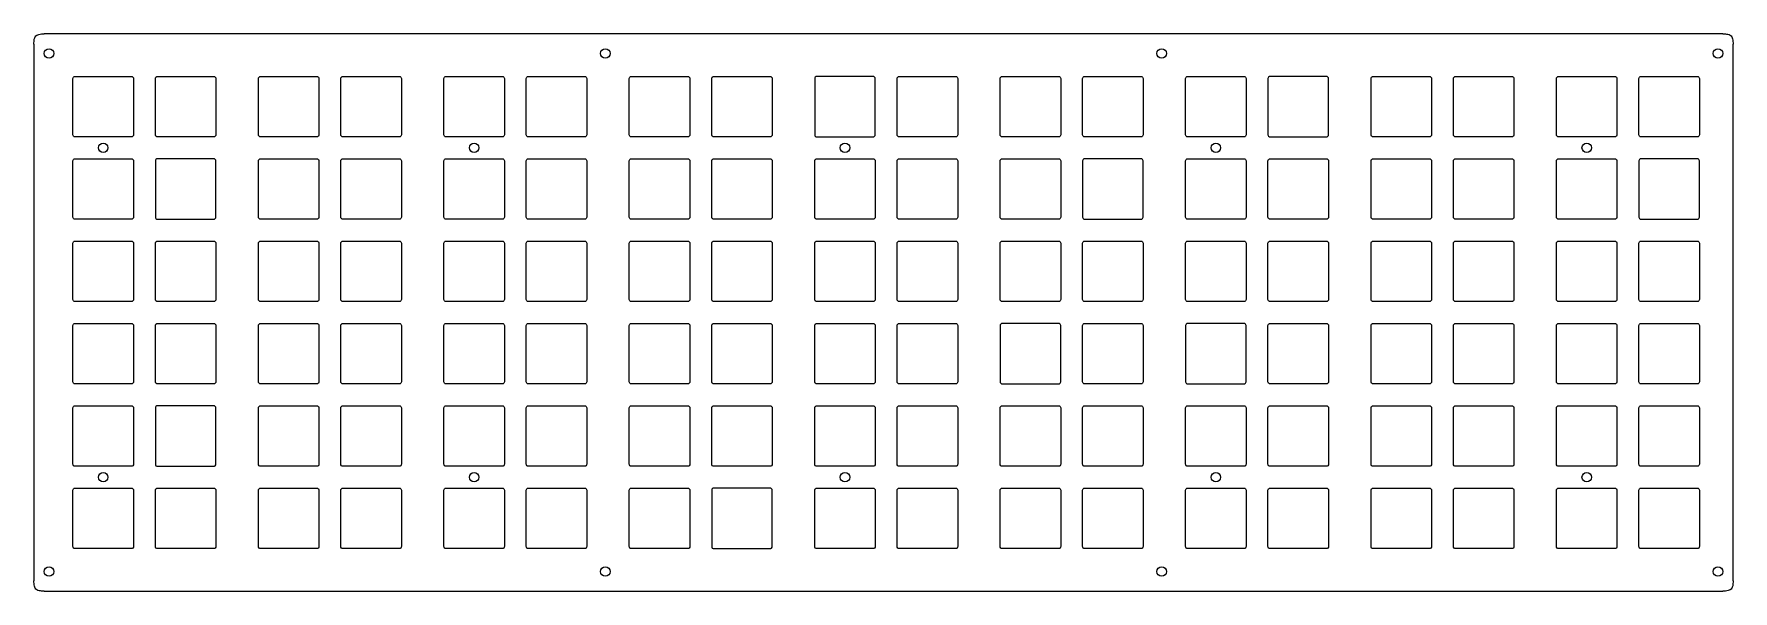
# Model space of a CAD drawing. Header units: millimetres. Extents: x 32 to 424, y -160 to -31.
import ezdxf

# ---------------------------------------------------------------- set-up
doc = ezdxf.new("R2010")
doc.units = ezdxf.units.MM
doc.layers.get('0').update_dxf_attribs({"linetype": 'CONTINUOUS'})

msp = doc.modelspace()

# ---------------------------------------------------------------- linework, layer by layer
for p, q in [((421.96, -30.81), (33.99, -30.81)), ((31.61, -33.19), (31.61, -157.31)), ((424.34, -157.31), (424.34, -33.19)), ((33.99, -159.69), (421.96, -159.69))]:
    msp.add_line(p, q)
for points in [[(41.12, -40.63), (54.12, -40.63, -0.414214), (54.62, -41.13), (54.62, -54.13, -0.414214), (54.12, -54.63), (41.12, -54.63, -0.414214), (40.62, -54.13), (40.62, -41.13, -0.414214)], [(60.17, -40.63), (73.17, -40.63, -0.414214), (73.67, -41.13), (73.67, -54.13, -0.414214), (73.17, -54.63), (60.17, -54.63, -0.414214), (59.67, -54.13), (59.67, -41.13, -0.414214)], [(83.99, -40.63), (96.99, -40.63, -0.414214), (97.49, -41.13), (97.49, -54.13, -0.414214), (96.99, -54.63), (83.99, -54.63, -0.414214), (83.49, -54.13), (83.49, -41.13, -0.414214)], [(103.04, -40.63), (116.04, -40.63, -0.414214), (116.54, -41.13), (116.54, -54.13, -0.414214), (116.04, -54.63), (103.04, -54.63, -0.414214), (102.54, -54.13), (102.54, -41.13, -0.414214)], [(126.85, -40.63), (139.85, -40.63, -0.414214), (140.35, -41.13), (140.35, -54.13, -0.414214), (139.85, -54.63), (126.85, -54.63, -0.414214), (126.35, -54.13), (126.35, -41.13, -0.414214)], [(145.9, -40.63), (158.9, -40.63, -0.414214), (159.4, -41.13), (159.4, -54.13, -0.414214), (158.9, -54.63), (145.9, -54.63, -0.414214), (145.4, -54.13), (145.4, -41.13, -0.414214)], [(169.71, -40.63), (182.71, -40.63, -0.414214), (183.21, -41.13), (183.21, -54.13, -0.414214), (182.71, -54.63), (169.71, -54.63, -0.414214), (169.21, -54.13), (169.21, -41.13, -0.414214)], [(188.76, -40.63), (201.76, -40.63, -0.414214), (202.26, -41.13), (202.26, -54.13, -0.414214), (201.76, -54.63), (188.76, -54.63, -0.414214), (188.26, -54.13), (188.26, -41.13, -0.414214)], [(212.57, -40.63, 0.414214), (212.07, -41.13), (212.07, -54.13, 0.414214), (212.57, -54.63), (225.57, -54.63, 0.414214), (226.07, -54.13), (226.07, -41.13, 0.414214), (225.57, -40.63)], [(231.62, -40.63), (244.62, -40.63, -0.414214), (245.12, -41.13), (245.12, -54.13, -0.414214), (244.62, -54.63), (231.62, -54.63, -0.414214), (231.12, -54.13), (231.12, -41.13, -0.414214)], [(255.44, -40.63), (268.44, -40.63, -0.414214), (268.94, -41.13), (268.94, -54.13, -0.414214), (268.44, -54.63), (255.44, -54.63, -0.414214), (254.94, -54.13), (254.94, -41.13, -0.414214)], [(274.49, -40.63), (287.49, -40.63, -0.414214), (287.99, -41.13), (287.99, -54.13, -0.414214), (287.49, -54.63), (274.49, -54.63, -0.414214), (273.99, -54.13), (273.99, -41.13, -0.414214)], [(298.3, -40.63), (311.3, -40.63, -0.414214), (311.8, -41.13), (311.8, -54.13, -0.414214), (311.3, -54.63), (298.3, -54.63, -0.414214), (297.8, -54.13), (297.8, -41.13, -0.414214)], [(317.35, -40.63, 0.414214), (316.85, -41.13), (316.85, -54.13, 0.414214), (317.35, -54.63), (330.35, -54.63, 0.414214), (330.85, -54.13), (330.85, -41.13, 0.414214), (330.35, -40.63)], [(341.16, -40.63), (354.16, -40.63, -0.414214), (354.66, -41.13), (354.66, -54.13, -0.414214), (354.16, -54.63), (341.16, -54.63, -0.414214), (340.66, -54.13), (340.66, -41.13, -0.414214)], [(360.21, -40.63), (373.21, -40.63, -0.414214), (373.71, -41.13), (373.71, -54.13, -0.414214), (373.21, -54.63), (360.21, -54.63, -0.414214), (359.71, -54.13), (359.71, -41.13, -0.414214)], [(397.52, -41.13), (397.52, -54.13, -0.414214), (397.02, -54.63), (384.03, -54.63, -0.414214), (383.53, -54.13), (383.53, -41.13, -0.414214), (384.03, -40.63), (397.02, -40.63, -0.414214)], [(403.08, -40.63), (416.08, -40.63, -0.414214), (416.57, -41.13), (416.57, -54.13, -0.414214), (416.08, -54.63), (403.08, -54.63, -0.414214), (402.58, -54.13), (402.58, -41.13, -0.414214)], [(41.12, -59.68), (54.12, -59.68, -0.414214), (54.62, -60.18), (54.62, -73.18, -0.414214), (54.12, -73.68), (41.12, -73.68, -0.414214), (40.62, -73.18), (40.62, -60.18, -0.414214)], [(60.17, -59.68, 0.414214), (59.67, -60.18), (59.67, -73.18, 0.414214), (60.17, -73.68), (73.17, -73.68, 0.414214), (73.67, -73.18), (73.67, -60.18, 0.414214), (73.17, -59.68)], [(97.49, -60.18), (97.49, -73.18, -0.414214), (96.99, -73.68), (83.99, -73.68, -0.414214), (83.49, -73.18), (83.49, -60.18, -0.414214), (83.99, -59.68), (96.99, -59.68, -0.414214)], [(103.04, -59.68), (116.04, -59.68, -0.414214), (116.54, -60.18), (116.54, -73.18, -0.414214), (116.04, -73.68), (103.04, -73.68, -0.414214), (102.54, -73.18), (102.54, -60.18, -0.414214)], [(126.85, -59.68), (139.85, -59.68, -0.414214), (140.35, -60.18), (140.35, -73.18, -0.414214), (139.85, -73.68), (126.85, -73.68, -0.414214), (126.35, -73.18), (126.35, -60.18, -0.414214)], [(145.9, -59.68), (158.9, -59.68, -0.414214), (159.4, -60.18), (159.4, -73.18, -0.414214), (158.9, -73.68), (145.9, -73.68, -0.414214), (145.4, -73.18), (145.4, -60.18, -0.414214)], [(169.71, -59.68), (182.71, -59.68, -0.414214), (183.21, -60.18), (183.21, -73.18, -0.414214), (182.71, -73.68), (169.71, -73.68, -0.414214), (169.21, -73.18), (169.21, -60.18, -0.414214)], [(202.26, -60.18), (202.26, -73.18, -0.414214), (201.76, -73.68), (188.76, -73.68, -0.414214), (188.26, -73.18), (188.26, -60.18, -0.414214), (188.76, -59.68), (201.76, -59.68, -0.414214)], [(226.07, -60.18), (226.07, -73.18, -0.414214), (225.57, -73.68), (212.57, -73.68, -0.414214), (212.07, -73.18), (212.07, -60.18, -0.414214), (212.57, -59.68), (225.57, -59.68, -0.414214)], [(231.62, -59.68), (244.62, -59.68, -0.414214), (245.12, -60.18), (245.12, -73.18, -0.414214), (244.62, -73.68), (231.62, -73.68, -0.414214), (231.12, -73.18), (231.12, -60.18, -0.414214)], [(255.44, -59.68), (268.44, -59.68, -0.414214), (268.94, -60.18), (268.94, -73.18, -0.414214), (268.44, -73.68), (255.44, -73.68, -0.414214), (254.94, -73.18), (254.94, -60.18, -0.414214)], [(274.49, -59.68, 0.414214), (273.99, -60.18), (273.99, -73.18, 0.414214), (274.49, -73.68), (287.49, -73.68, 0.414214), (287.99, -73.18), (287.99, -60.18, 0.414214), (287.49, -59.68)], [(298.3, -59.68), (311.3, -59.68, -0.414214), (311.8, -60.18), (311.8, -73.18, -0.414214), (311.3, -73.68), (298.3, -73.68, -0.414214), (297.8, -73.18), (297.8, -60.18, -0.414214)], [(317.35, -59.68), (330.35, -59.68, -0.414214), (330.85, -60.18), (330.85, -73.18, -0.414214), (330.35, -73.68), (317.35, -73.68, -0.414214), (316.85, -73.18), (316.85, -60.18, -0.414214)], [(341.16, -59.68), (354.16, -59.68, -0.414214), (354.66, -60.18), (354.66, -73.18, -0.414214), (354.16, -73.68), (341.16, -73.68, -0.414214), (340.66, -73.18), (340.66, -60.18, -0.414214)], [(360.21, -59.68), (373.21, -59.68, -0.414214), (373.71, -60.18), (373.71, -73.18, -0.414214), (373.21, -73.68), (360.21, -73.68, -0.414214), (359.71, -73.18), (359.71, -60.18, -0.414214)], [(384.03, -59.68), (397.02, -59.68, -0.414214), (397.52, -60.18), (397.52, -73.18, -0.414214), (397.02, -73.68), (384.03, -73.68, -0.414214), (383.53, -73.18), (383.53, -60.18, -0.414214)], [(403.08, -59.68, 0.414214), (402.58, -60.18), (402.58, -73.18, 0.414214), (403.08, -73.68), (416.08, -73.68, 0.414214), (416.57, -73.18), (416.57, -60.18, 0.414214), (416.08, -59.68)], [(41.12, -78.73), (54.12, -78.73, -0.414214), (54.62, -79.23), (54.62, -92.23, -0.414214), (54.12, -92.73), (41.12, -92.73, -0.414214), (40.62, -92.23), (40.62, -79.23, -0.414214)], [(60.17, -78.73), (73.17, -78.73, -0.414214), (73.67, -79.23), (73.67, -92.23, -0.414214), (73.17, -92.73), (60.17, -92.73, -0.414214), (59.67, -92.23), (59.67, -79.23, -0.414214)], [(83.99, -78.73), (96.99, -78.73, -0.414214), (97.49, -79.23), (97.49, -92.23, -0.414214), (96.99, -92.73), (83.99, -92.73, -0.414214), (83.49, -92.23), (83.49, -79.23, -0.414214)], [(103.04, -78.73), (116.04, -78.73, -0.414214), (116.54, -79.23), (116.54, -92.23, -0.414214), (116.04, -92.73), (103.04, -92.73, -0.414214), (102.54, -92.23), (102.54, -79.23, -0.414214)], [(126.85, -78.73), (139.85, -78.73, -0.414214), (140.35, -79.23), (140.35, -92.23, -0.414214), (139.85, -92.73), (126.85, -92.73, -0.414214), (126.35, -92.23), (126.35, -79.23, -0.414214)], [(145.9, -78.73), (158.9, -78.73, -0.414214), (159.4, -79.23), (159.4, -92.23, -0.414214), (158.9, -92.73), (145.9, -92.73, -0.414214), (145.4, -92.23), (145.4, -79.23, -0.414214)], [(169.71, -78.73), (182.71, -78.73, -0.414214), (183.21, -79.23), (183.21, -92.23, -0.414214), (182.71, -92.73), (169.71, -92.73, -0.414214), (169.21, -92.23), (169.21, -79.23, -0.414214)], [(188.76, -78.73), (201.76, -78.73, -0.414214), (202.26, -79.23), (202.26, -92.23, -0.414214), (201.76, -92.73), (188.76, -92.73, -0.414214), (188.26, -92.23), (188.26, -79.23, -0.414214)], [(212.57, -78.73), (225.57, -78.73, -0.414214), (226.07, -79.23), (226.07, -92.23, -0.414214), (225.57, -92.73), (212.57, -92.73, -0.414214), (212.07, -92.23), (212.07, -79.23, -0.414214)], [(231.62, -78.73), (244.62, -78.73, -0.414214), (245.12, -79.23), (245.12, -92.23, -0.414214), (244.62, -92.73), (231.62, -92.73, -0.414214), (231.12, -92.23), (231.12, -79.23, -0.414214)], [(255.44, -78.73), (268.44, -78.73, -0.414214), (268.94, -79.23), (268.94, -92.23, -0.414214), (268.44, -92.73), (255.44, -92.73, -0.414214), (254.94, -92.23), (254.94, -79.23, -0.414214)], [(274.49, -78.73), (287.49, -78.73, -0.414214), (287.99, -79.23), (287.99, -92.23, -0.414214), (287.49, -92.73), (274.49, -92.73, -0.414214), (273.99, -92.23), (273.99, -79.23, -0.414214)], [(298.3, -78.73), (311.3, -78.73, -0.414214), (311.8, -79.23), (311.8, -92.23, -0.414214), (311.3, -92.73), (298.3, -92.73, -0.414214), (297.8, -92.23), (297.8, -79.23, -0.414214)], [(330.85, -79.23), (330.85, -92.23, -0.414214), (330.35, -92.73), (317.35, -92.73, -0.414214), (316.85, -92.23), (316.85, -79.23, -0.414214), (317.35, -78.73), (330.35, -78.73, -0.414214)], [(341.16, -78.73), (354.16, -78.73, -0.414214), (354.66, -79.23), (354.66, -92.23, -0.414214), (354.16, -92.73), (341.16, -92.73, -0.414214), (340.66, -92.23), (340.66, -79.23, -0.414214)], [(373.71, -79.23), (373.71, -92.23, -0.414214), (373.21, -92.73), (360.21, -92.73, -0.414214), (359.71, -92.23), (359.71, -79.23, -0.414214), (360.21, -78.73), (373.21, -78.73, -0.414214)], [(384.03, -78.73), (397.02, -78.73, -0.414214), (397.52, -79.23), (397.52, -92.23, -0.414214), (397.02, -92.73), (384.03, -92.73, -0.414214), (383.53, -92.23), (383.53, -79.23, -0.414214)], [(403.08, -78.73), (416.08, -78.73, -0.414214), (416.57, -79.23), (416.57, -92.23, -0.414214), (416.08, -92.73), (403.08, -92.73, -0.414214), (402.58, -92.23), (402.58, -79.23, -0.414214)], [(41.12, -97.78), (54.12, -97.78, -0.414214), (54.62, -98.28), (54.62, -111.28, -0.414214), (54.12, -111.78), (41.12, -111.78, -0.414214), (40.62, -111.28), (40.62, -98.28, -0.414214)], [(60.17, -97.78), (73.17, -97.78, -0.414214), (73.67, -98.28), (73.67, -111.28, -0.414214), (73.17, -111.78), (60.17, -111.78, -0.414214), (59.67, -111.28), (59.67, -98.28, -0.414214)], [(83.99, -97.78), (96.99, -97.78, -0.414214), (97.49, -98.28), (97.49, -111.28, -0.414214), (96.99, -111.78), (83.99, -111.78, -0.414214), (83.49, -111.28), (83.49, -98.28, -0.414214)], [(116.54, -98.28), (116.54, -111.28, -0.414214), (116.04, -111.78), (103.04, -111.78, -0.414214), (102.54, -111.28), (102.54, -98.28, -0.414214), (103.04, -97.78), (116.04, -97.78, -0.414214)], [(140.35, -98.28), (140.35, -111.28, -0.414214), (139.85, -111.78), (126.85, -111.78, -0.414214), (126.35, -111.28), (126.35, -98.28, -0.414214), (126.85, -97.78), (139.85, -97.78, -0.414214)], [(145.9, -97.78), (158.9, -97.78, -0.414214), (159.4, -98.28), (159.4, -111.28, -0.414214), (158.9, -111.78), (145.9, -111.78, -0.414214), (145.4, -111.28), (145.4, -98.28, -0.414214)], [(169.71, -97.78), (182.71, -97.78, -0.414214), (183.21, -98.28), (183.21, -111.28, -0.414214), (182.71, -111.78), (169.71, -111.78, -0.414214), (169.21, -111.28), (169.21, -98.28, -0.414214)], [(188.76, -97.78), (201.76, -97.78, -0.414214), (202.26, -98.28), (202.26, -111.28, -0.414214), (201.76, -111.78), (188.76, -111.78, -0.414214), (188.26, -111.28), (188.26, -98.28, -0.414214)], [(212.57, -97.78), (225.57, -97.78, -0.414214), (226.07, -98.28), (226.07, -111.28, -0.414214), (225.57, -111.78), (212.57, -111.78, -0.414214), (212.07, -111.28), (212.07, -98.28, -0.414214)], [(231.62, -97.78), (244.62, -97.78, -0.414214), (245.12, -98.28), (245.12, -111.28, -0.414214), (244.62, -111.78), (231.62, -111.78, -0.414214), (231.12, -111.28), (231.12, -98.28, -0.414214)], [(255.44, -97.78, 0.414214), (254.94, -98.28), (254.94, -111.28, 0.414214), (255.44, -111.78), (268.44, -111.78, 0.414214), (268.94, -111.28), (268.94, -98.28, 0.414214), (268.44, -97.78)], [(287.99, -98.28), (287.99, -111.28, -0.414214), (287.49, -111.78), (274.49, -111.78, -0.414214), (273.99, -111.28), (273.99, -98.28, -0.414214), (274.49, -97.78), (287.49, -97.78, -0.414214)], [(298.3, -97.78, 0.414214), (297.8, -98.28), (297.8, -111.28, 0.414214), (298.3, -111.78), (311.3, -111.78, 0.414214), (311.8, -111.28), (311.8, -98.28, 0.414214), (311.3, -97.78)], [(330.85, -98.28), (330.85, -111.28, -0.414214), (330.35, -111.78), (317.35, -111.78, -0.414214), (316.85, -111.28), (316.85, -98.28, -0.414214), (317.35, -97.78), (330.35, -97.78, -0.414214)], [(341.16, -97.78), (354.16, -97.78, -0.414214), (354.66, -98.28), (354.66, -111.28, -0.414214), (354.16, -111.78), (341.16, -111.78, -0.414214), (340.66, -111.28), (340.66, -98.28, -0.414214)], [(373.71, -98.28), (373.71, -111.28, -0.414214), (373.21, -111.78), (360.21, -111.78, -0.414214), (359.71, -111.28), (359.71, -98.28, -0.414214), (360.21, -97.78), (373.21, -97.78, -0.414214)], [(384.03, -97.78), (397.02, -97.78, -0.414214), (397.52, -98.28), (397.52, -111.28, -0.414214), (397.02, -111.78), (384.03, -111.78, -0.414214), (383.53, -111.28), (383.53, -98.28, -0.414214)], [(403.08, -97.78), (416.08, -97.78, -0.414214), (416.57, -98.28), (416.57, -111.28, -0.414214), (416.08, -111.78), (403.08, -111.78, -0.414214), (402.58, -111.28), (402.58, -98.28, -0.414214)], [(54.62, -117.33), (54.62, -130.33, -0.414214), (54.12, -130.83), (41.12, -130.83, -0.414214), (40.62, -130.33), (40.62, -117.33, -0.414214), (41.12, -116.83), (54.12, -116.83, -0.414214)], [(60.17, -116.83, 0.414214), (59.67, -117.33), (59.67, -130.33, 0.414214), (60.17, -130.83), (73.17, -130.83, 0.414214), (73.67, -130.33), (73.67, -117.33, 0.414214), (73.17, -116.83)], [(83.99, -116.83), (96.99, -116.83, -0.414214), (97.49, -117.33), (97.49, -130.33, -0.414214), (96.99, -130.83), (83.99, -130.83, -0.414214), (83.49, -130.33), (83.49, -117.33, -0.414214)], [(103.04, -116.83), (116.04, -116.83, -0.414214), (116.54, -117.33), (116.54, -130.33, -0.414214), (116.04, -130.83), (103.04, -130.83, -0.414214), (102.54, -130.33), (102.54, -117.33, -0.414214)], [(126.85, -116.83), (139.85, -116.83, -0.414214), (140.35, -117.33), (140.35, -130.33, -0.414214), (139.85, -130.83), (126.85, -130.83, -0.414214), (126.35, -130.33), (126.35, -117.33, -0.414214)], [(159.4, -117.33), (159.4, -130.33, -0.414214), (158.9, -130.83), (145.9, -130.83, -0.414214), (145.4, -130.33), (145.4, -117.33, -0.414214), (145.9, -116.83), (158.9, -116.83, -0.414214)], [(183.21, -117.33), (183.21, -130.33, -0.414214), (182.71, -130.83), (169.71, -130.83, -0.414214), (169.21, -130.33), (169.21, -117.33, -0.414214), (169.71, -116.83), (182.71, -116.83, -0.414214)], [(188.76, -116.83), (201.76, -116.83, -0.414214), (202.26, -117.33), (202.26, -130.33, -0.414214), (201.76, -130.83), (188.76, -130.83, -0.414214), (188.26, -130.33), (188.26, -117.33, -0.414214)], [(212.57, -116.83), (225.57, -116.83, -0.414214), (226.07, -117.33), (226.07, -130.33, -0.414214), (225.57, -130.83), (212.57, -130.83, -0.414214), (212.07, -130.33), (212.07, -117.33, -0.414214)], [(231.62, -116.83), (244.62, -116.83, -0.414214), (245.12, -117.33), (245.12, -130.33, -0.414214), (244.62, -130.83), (231.62, -130.83, -0.414214), (231.12, -130.33), (231.12, -117.33, -0.414214)], [(255.44, -116.83), (268.44, -116.83, -0.414214), (268.94, -117.33), (268.94, -130.33, -0.414214), (268.44, -130.83), (255.44, -130.83, -0.414214), (254.94, -130.33), (254.94, -117.33, -0.414214)], [(274.49, -116.83), (287.49, -116.83, -0.414214), (287.99, -117.33), (287.99, -130.33, -0.414214), (287.49, -130.83), (274.49, -130.83, -0.414214), (273.99, -130.33), (273.99, -117.33, -0.414214)], [(298.3, -116.83), (311.3, -116.83, -0.414214), (311.8, -117.33), (311.8, -130.33, -0.414214), (311.3, -130.83), (298.3, -130.83, -0.414214), (297.8, -130.33), (297.8, -117.33, -0.414214)], [(317.35, -116.83), (330.35, -116.83, -0.414214), (330.85, -117.33), (330.85, -130.33, -0.414214), (330.35, -130.83), (317.35, -130.83, -0.414214), (316.85, -130.33), (316.85, -117.33, -0.414214)], [(341.16, -116.83), (354.16, -116.83, -0.414214), (354.66, -117.33), (354.66, -130.33, -0.414214), (354.16, -130.83), (341.16, -130.83, -0.414214), (340.66, -130.33), (340.66, -117.33, -0.414214)], [(360.21, -116.83), (373.21, -116.83, -0.414214), (373.71, -117.33), (373.71, -130.33, -0.414214), (373.21, -130.83), (360.21, -130.83, -0.414214), (359.71, -130.33), (359.71, -117.33, -0.414214)], [(384.03, -116.83), (397.02, -116.83, -0.414214), (397.52, -117.33), (397.52, -130.33, -0.414214), (397.02, -130.83), (384.03, -130.83, -0.414214), (383.53, -130.33), (383.53, -117.33, -0.414214)], [(403.08, -116.83), (416.08, -116.83, -0.414214), (416.57, -117.33), (416.57, -130.33, -0.414214), (416.08, -130.83), (403.08, -130.83, -0.414214), (402.58, -130.33), (402.58, -117.33, -0.414214)], [(54.62, -136.38), (54.62, -149.38, -0.414214), (54.12, -149.88), (41.12, -149.88, -0.414214), (40.62, -149.38), (40.62, -136.38, -0.414214), (41.12, -135.88), (54.12, -135.88, -0.414214)], [(60.17, -135.88), (73.17, -135.88, -0.414214), (73.67, -136.38), (73.67, -149.38, -0.414214), (73.17, -149.88), (60.17, -149.88, -0.414214), (59.67, -149.38), (59.67, -136.38, -0.414214)], [(83.99, -135.88), (96.99, -135.88, -0.414214), (97.49, -136.38), (97.49, -149.38, -0.414214), (96.99, -149.88), (83.99, -149.88, -0.414214), (83.49, -149.38), (83.49, -136.38, -0.414214)], [(103.04, -135.88), (116.04, -135.88, -0.414214), (116.54, -136.38), (116.54, -149.38, -0.414214), (116.04, -149.88), (103.04, -149.88, -0.414214), (102.54, -149.38), (102.54, -136.38, -0.414214)], [(126.85, -135.88), (139.85, -135.88, -0.414214), (140.35, -136.38), (140.35, -149.38, -0.414214), (139.85, -149.88), (126.85, -149.88, -0.414214), (126.35, -149.38), (126.35, -136.38, -0.414214)], [(145.9, -135.88), (158.9, -135.88, -0.414214), (159.4, -136.38), (159.4, -149.38, -0.414214), (158.9, -149.88), (145.9, -149.88, -0.414214), (145.4, -149.38), (145.4, -136.38, -0.414214)], [(169.71, -135.88), (182.71, -135.88, -0.414214), (183.21, -136.38), (183.21, -149.38, -0.414214), (182.71, -149.88), (169.71, -149.88, -0.414214), (169.21, -149.38), (169.21, -136.38, -0.414214)], [(188.76, -135.88, 0.414214), (188.26, -136.38), (188.26, -149.38, 0.414214), (188.76, -149.88), (201.76, -149.88, 0.414214), (202.26, -149.38), (202.26, -136.38, 0.414214), (201.76, -135.88)], [(226.07, -136.38), (226.07, -149.38, -0.414214), (225.57, -149.88), (212.57, -149.88, -0.414214), (212.07, -149.38), (212.07, -136.38, -0.414214), (212.57, -135.88), (225.57, -135.88, -0.414214)], [(231.62, -135.88), (244.62, -135.88, -0.414214), (245.12, -136.38), (245.12, -149.38, -0.414214), (244.62, -149.88), (231.62, -149.88, -0.414214), (231.12, -149.38), (231.12, -136.38, -0.414214)], [(255.44, -135.88), (268.44, -135.88, -0.414214), (268.94, -136.38), (268.94, -149.38, -0.414214), (268.44, -149.88), (255.44, -149.88, -0.414214), (254.94, -149.38), (254.94, -136.38, -0.414214)], [(274.49, -135.88), (287.49, -135.88, -0.414214), (287.99, -136.38), (287.99, -149.38, -0.414214), (287.49, -149.88), (274.49, -149.88, -0.414214), (273.99, -149.38), (273.99, -136.38, -0.414214)], [(298.3, -135.88), (311.3, -135.88, -0.414214), (311.8, -136.38), (311.8, -149.38, -0.414214), (311.3, -149.88), (298.3, -149.88, -0.414214), (297.8, -149.38), (297.8, -136.38, -0.414214)], [(317.35, -135.88), (330.35, -135.88, -0.414214), (330.85, -136.38), (330.85, -149.38, -0.414214), (330.35, -149.88), (317.35, -149.88, -0.414214), (316.85, -149.38), (316.85, -136.38, -0.414214)], [(341.16, -135.88), (354.16, -135.88, -0.414214), (354.66, -136.38), (354.66, -149.38, -0.414214), (354.16, -149.88), (341.16, -149.88, -0.414214), (340.66, -149.38), (340.66, -136.38, -0.414214)], [(360.21, -135.88), (373.21, -135.88, -0.414214), (373.71, -136.38), (373.71, -149.38, -0.414214), (373.21, -149.88), (360.21, -149.88, -0.414214), (359.71, -149.38), (359.71, -136.38, -0.414214)], [(384.03, -135.88), (397.02, -135.88, -0.414214), (397.52, -136.38), (397.52, -149.38, -0.414214), (397.02, -149.88), (384.03, -149.88, -0.414214), (383.53, -149.38), (383.53, -136.38, -0.414214)], [(403.08, -135.88), (416.08, -135.88, -0.414214), (416.57, -136.38), (416.57, -149.38, -0.414214), (416.08, -149.88), (403.08, -149.88, -0.414214), (402.58, -149.38), (402.58, -136.38, -0.414214)]]:
    msp.add_lwpolyline(points, format="xyb", close=True)
for centre in [(35.09, -35.32), (163.68, -35.32), (292.27, -35.32), (420.86, -35.32), (47.62, -57.15), (133.35, -57.15), (219.07, -57.15), (304.8, -57.15), (390.53, -57.15), (47.62, -133.35), (133.35, -133.35), (219.07, -133.35), (304.8, -133.35), (390.53, -133.35), (35.09, -155.18), (163.68, -155.18), (292.27, -155.18), (420.86, -155.18)]:
    msp.add_circle(centre, 1.1)
for points in [[(31.61, -33.19), (31.61, -32.76), (31.61, -32.37), (31.73, -31.83), (31.8, -31.64), (32, -31.33), (32.12, -31.21), (32.41, -31.01), (32.58, -30.95), (33.11, -30.81), (33.52, -30.81), (33.99, -30.81)], [(421.96, -30.81), (422.39, -30.81), (422.78, -30.81), (423.32, -30.93), (423.51, -31), (423.82, -31.2), (423.94, -31.32), (424.14, -31.61), (424.2, -31.78), (424.34, -32.31), (424.34, -32.72), (424.34, -33.19)], [(33.99, -159.69), (33.56, -159.69), (33.17, -159.69), (32.63, -159.57), (32.44, -159.5), (32.13, -159.3), (32.01, -159.18), (31.81, -158.89), (31.75, -158.72), (31.61, -158.19), (31.61, -157.78), (31.61, -157.31)], [(424.34, -157.31), (424.34, -157.74), (424.34, -158.13), (424.22, -158.67), (424.15, -158.86), (423.95, -159.17), (423.83, -159.29), (423.54, -159.49), (423.37, -159.55), (422.84, -159.69), (422.43, -159.69), (421.96, -159.69)]]:
    msp.add_open_spline(points, degree=3, knots=[0, 0, 0, 0, 0.1285479, 0.1285479, 0.2052958, 0.2052958, 0.2686357, 0.2686357, 0.3354151, 0.3354151, 0.4727463, 0.4727463, 0.4727463, 0.4727463])

doc.saveas('drawing.dxf')
